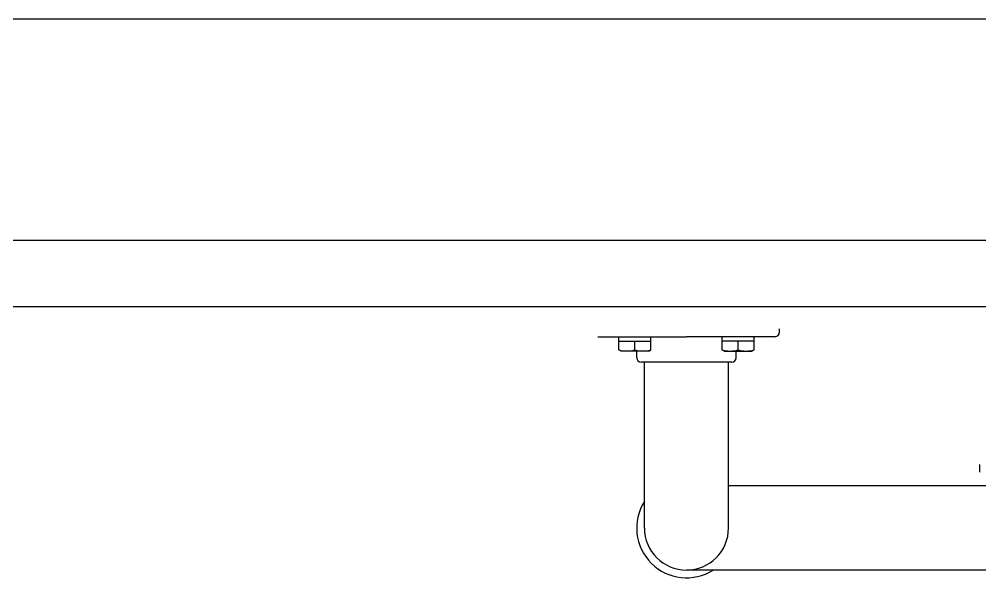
# Model space of a CAD drawing. Header units: millimetres. Extents: x 16332047 to 33387680, y -14835522 to -7015081.
# Drawn here: x 16627417.6 to 16627808.1, y -7658891.1 to -7658663.8 of the extents above; entities that cross this region are included whole.
import ezdxf

# ---------------------------------------------------------------- set-up
doc = ezdxf.new("R2010")
doc.units = ezdxf.units.MM
doc.header["$LTSCALE"] = 300
doc.header["$MEASUREMENT"] = 0
doc.layers.add('건물', color=8, linetype='CONTINUOUS')

msp = doc.modelspace()

# ---------------------------------------------------------------- linework, layer by layer
at = {"layer": '건물'}
for p, q in [((16628471.89, -7658663.83), (16626707.89, -7658663.83)), ((16628471.89, -7658753.83), (16626707.89, -7658753.83)), ((16628444.89, -7658780.83), (16626734.89, -7658780.83)), ((16627726.69, -7658791.18), (16627726.69, -7658789.83)), ((16627652.89, -7658792.98), (16627688.89, -7658792.98)), ((16627661.37, -7658794.78), (16627661.37, -7658792.98)), ((16627674.42, -7658794.78), (16627674.42, -7658792.98)), ((16627724.89, -7658792.98), (16627688.89, -7658792.98)), ((16627703.37, -7658794.78), (16627703.37, -7658792.98)), ((16627716.42, -7658794.78), (16627716.42, -7658792.98)), ((16627661.37, -7658794.78), (16627674.42, -7658794.78)), ((16627661.4, -7658798.33), (16627661.4, -7658794.78)), ((16627667.89, -7658798.33), (16627667.89, -7658794.78)), ((16627674.39, -7658798.33), (16627674.39, -7658794.78)), ((16627716.42, -7658794.78), (16627703.37, -7658794.78)), ((16627703.4, -7658798.33), (16627703.4, -7658794.78)), ((16627709.89, -7658798.33), (16627709.89, -7658794.78)), ((16627716.39, -7658798.33), (16627716.39, -7658794.78)), ((16627662.27, -7658798.83), (16627661.4, -7658798.33)), ((16627673.52, -7658798.83), (16627662.27, -7658798.83)), ((16627668.64, -7658801.53), (16627668.64, -7658798.83)), ((16627673.52, -7658798.83), (16627674.39, -7658798.33)), ((16627704.27, -7658798.83), (16627703.4, -7658798.33)), ((16627704.27, -7658798.83), (16627715.52, -7658798.83)), ((16627709.14, -7658801.53), (16627709.14, -7658798.83)), ((16627715.52, -7658798.83), (16627716.39, -7658798.33)), ((16627707.34, -7658803.33), (16627670.44, -7658803.33)), ((16627671.79, -7658870.83), (16627671.79, -7658803.33)), ((16627705.99, -7658870.83), (16627705.99, -7658803.33)), ((16627808.14, -7658848.07), (16627808.14, -7658844.99)), ((16627812.19, -7658853.73), (16627705.99, -7658853.73)), ((16628174.89, -7658887.93), (16627688.89, -7658887.93))]:
    msp.add_line(p, q, dxfattribs=at)
for centre, radius, start, end in [((16627724.89, -7658791.18), 1.8, 270, 0), ((16627664.65, -7658788.09), 10.74, 252.4016, 287.5984), ((16627671.14, -7658788.09), 10.74, 252.4016, 287.5984), ((16627670.44, -7658801.53), 1.8, 180, 270), ((16627706.65, -7658788.09), 10.74, 252.4016, 287.5984), ((16627707.34, -7658801.53), 1.8, 270, 0), ((16627713.14, -7658788.09), 10.74, 252.4016, 287.5984), ((16627688.89, -7658870.83), 20.25, 147.6125, 302.3875), ((16627688.89, -7658870.83), 17.1, 180, 0)]:
    msp.add_arc(centre, radius, start, end, dxfattribs=at)

doc.saveas('drawing.dxf')
